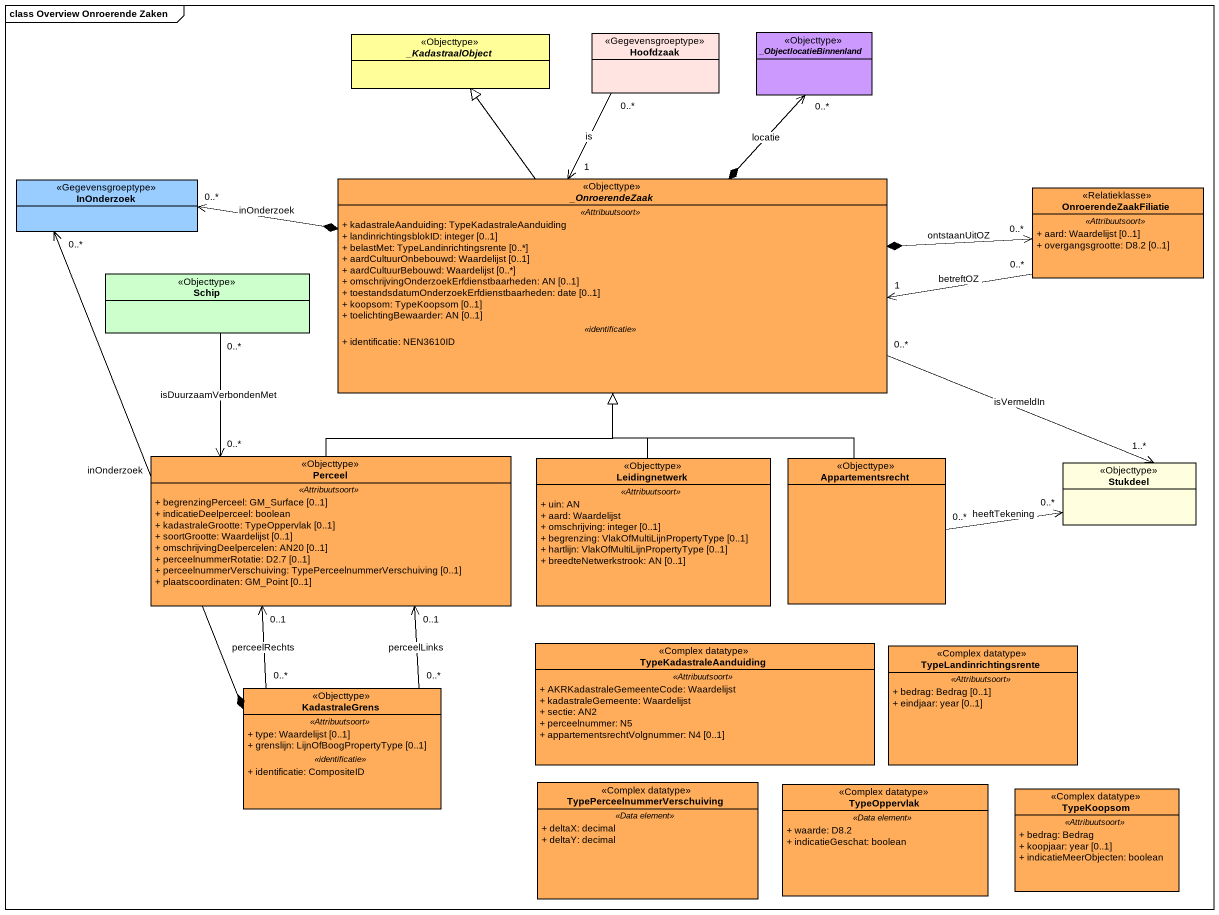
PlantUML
@startuml
mainframe class Overview Onroerende Zaken
hide circle
hide empty members
skinparam classAttributeIconSize 0
abstract class "_KadastraalObject" as KadastraalObject <<Objecttype>> #FFFE99
class Hoofdzaak <<Gegevensgroeptype>> #FFE4E1
abstract class "_ObjectlocatieBinnenland" as ObjectlocatieBinnenland <<Objecttype>> #CC99FF
class InOnderzoek <<Gegevensgroeptype>> #99CCFF
abstract class "_OnroerendeZaak" as OnroerendeZaak <<Objecttype>> #FFAD5B {
  .. <<Attribuutsoort>> ..
  + kadastraleAanduiding: TypeKadastraleAanduiding
  + landinrichtingsblokID: integer [0..1]
  + belastMet: TypeLandinrichtingsrente [0..*]
  + aardCultuurOnbebouwd: Waardelijst [0..1]
  + aardCultuurBebouwd: Waardelijst [0..*]
  + omschrijvingOnderzoekErfdienstbaarheden: AN [0..1]
  + toestandsdatumOnderzoekErfdienstbaarheden: date [0..1]
  + koopsom: TypeKoopsom [0..1]
  + toelichtingBewaarder: AN [0..1]
  .. <<identificatie>> ..
  + identificatie: NEN3610ID
}
class OnroerendeZaakFiliatie <<Relatieklasse>> #FFAD5B {
  .. <<Attribuutsoort>> ..
  + aard: Waardelijst [0..1]
  + overgangsgrootte: D8.2 [0..1]
}
class Schip <<Objecttype>> #CCFFCC
class Perceel <<Objecttype>> #FFAD5B {
  .. <<Attribuutsoort>> ..
  + begrenzingPerceel: GM_Surface [0..1]
  + indicatieDeelperceel: boolean
  + kadastraleGrootte: TypeOppervlak [0..1]
  + soortGrootte: Waardelijst [0..1]
  + omschrijvingDeelpercelen: AN20 [0..1]
  + perceelnummerRotatie: D2.7 [0..1]
  + perceelnummerVerschuiving: TypePerceelnummerVerschuiving [0..1]
  + plaatscoordinaten: GM_Point [0..1]
}
class Leidingnetwerk <<Objecttype>> #FFAD5B {
  .. <<Attribuutsoort>> ..
  + uin: AN
  + aard: Waardelijst
  + omschrijving: integer [0..1]
  + begrenzing: VlakOfMultiLijnPropertyType [0..1]
  + hartlijn: VlakOfMultiLijnPropertyType [0..1]
  + breedteNetwerkstrook: AN [0..1]
}
class Appartementsrecht <<Objecttype>> #FFAD5B
class Stukdeel <<Objecttype>> #FFFFE0
class TypeKadastraleAanduiding <<Complex datatype>> #FFAD5B {
  .. <<Attribuutsoort>> ..
  + AKRKadastraleGemeenteCode: Waardelijst
  + kadastraleGemeente: Waardelijst
  + sectie: AN2
  + perceelnummer: N5
  + appartementsrechtVolgnummer: N4 [0..1]
}
class TypeLandinrichtingsrente <<Complex datatype>> #FFAD5B {
  .. <<Attribuutsoort>> ..
  + bedrag: Bedrag [0..1]
  + eindjaar: year [0..1]
}
class KadastraleGrens <<Objecttype>> #FFAD5B {
  .. <<Attribuutsoort>> ..
  + type: Waardelijst [0..1]
  + grenslijn: LijnOfBoogPropertyType [0..1]
  .. <<identificatie>> ..
  + identificatie: CompositeID
}
class "TypePerceelnummerVerschuiving" as TypePerceelnummerVerschuivin <<Complex datatype>> #FFAD5B {
  .. <<Data element>> ..
  + deltaX: decimal
  + deltaY: decimal
}
class TypeOppervlak <<Complex datatype>> #FFAD5B {
  .. <<Data element>> ..
  + waarde: D8.2
  + indicatieGeschat: boolean
}
class TypeKoopsom <<Complex datatype>> #FFAD5B {
  .. <<Attribuutsoort>> ..
  + bedrag: Bedrag
  + koopjaar: year [0..1]
  + indicatieMeerObjecten: boolean
}
Hoofdzaak "0..*" --> "1" OnroerendeZaak : is
OnroerendeZaak -up-|> KadastraalObject
OnroerendeZaak *-up-> "0..*" ObjectlocatieBinnenland : locatie
OnroerendeZaak *-left-> "0..*" InOnderzoek : inOnderzoek
OnroerendeZaak *-right-> "0..*" OnroerendeZaakFiliatie : ontstaanUitOZ
OnroerendeZaak "0..*" -right-> "1..*" Stukdeel : isVermeldIn
OnroerendeZaakFiliatie "0..*" -left-> "1" OnroerendeZaak : betreftOZ
Schip "0..*" --> "0..*" Perceel : isDuurzaamVerbondenMet
Perceel -up-|> OnroerendeZaak
Leidingnetwerk -up-|> OnroerendeZaak
Appartementsrecht -up-|> OnroerendeZaak
Appartementsrecht "0..*" -right-> "0..*" Stukdeel : heeftTekening
KadastraleGrens *-up-> "0..*" InOnderzoek : inOnderzoek
KadastraleGrens "0..*" -up-> "0..1" Perceel : perceelRechts
KadastraleGrens "0..*" -up-> "0..1" Perceel : perceelLinks
@enduml
